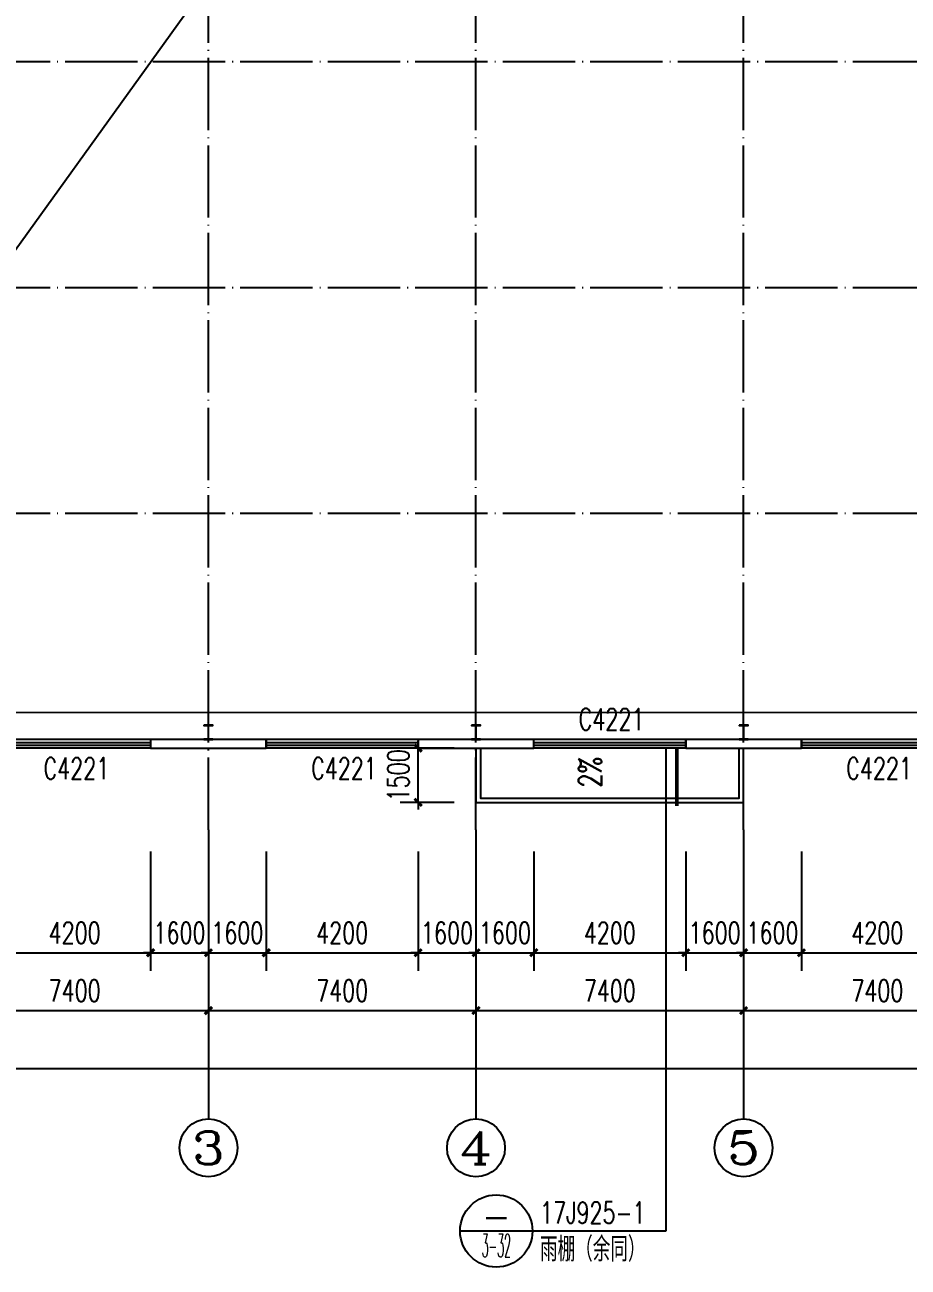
# Model space of a CAD drawing. Extents: x 13898408 to 14113608, y -853943 to -68012.
# Drawn here: x 13926331 to 13950759, y -428043 to -393668 of the extents above; entities that cross this region are included whole.
import ezdxf
from ezdxf.enums import TextEntityAlignment as Align

# ---------------------------------------------------------------- set-up
doc = ezdxf.new("R2010")
doc.units = 0
doc.header["$LTSCALE"] = 1000
doc.header["$MEASUREMENT"] = 0
doc.linetypes.add('DASH', pattern=[0.35, 0.25, -0.1])
doc.linetypes.add('DOTE', pattern=[2.42, 2, -0.2, 0.02, -0.2])
for name, color, linetype in [('AXIS', 3, 'Continuous'), ('AXIS_TEXT', 7, 'Continuous'), ('COLUMN', 2, 'Continuous'), ('DIM_IDEN', 3, 'Continuous'), ('DIM_SYMB', 3, 'Continuous'), ('DOTE', 1, 'DOTE'), ('PUB_DIM', 3, 'Continuous'), ('PUB_TEXT', 7, 'Continuous'), ('WALL-PARAPET', 6, 'Continuous'), ('WINDOW', 4, 'Continuous'), ('WINDOW_TEXT', 7, 'Continuous')]:
    doc.layers.add(name, color=color, linetype=linetype)
doc.styles.add('_TCH_AXIS', font='COMPLEX', dxfattribs={"bigfont": 'GBCBIG'})
doc.styles.add('_TCH_DIM', font='SIMPLEX', dxfattribs={"bigfont": 'GBCBIG'})
doc.styles.add('_TCH_DIM_T3', font='SIMPLEX', dxfattribs={"width": 0.705882, "bigfont": 'GBCBIG'})
doc.styles.add('_TCH_WINDOW', font='SIMPLEX', dxfattribs={"height": 3.5, "bigfont": 'GBCBIG'})
doc.styles.add('COMPLEX', font='COMPLEX')
doc.dimstyles.new('_TCH_ARCH&&200', dxfattribs={"dimtxt": 595, "dimasz": 200, "dimexe": 500, "dimexo": 600, "dimgap": 252.5, "dimtad": 1, "dimdec": 0, "dimzin": 0, "dimdsep": 46, "dimtxsty": '_TCH_DIM_T3', "dimblk": 'ARCHTICK', "dimcen": 0.09, "dimclrt": 7, "dimazin": 2, "dimtfac": 1, "dimtdec": 0, "dimtix": 1, "dimtmove": 2, "dimatfit": 3, "dimfxl": 0, "dimtolj": 1, "dimtzin": 0, "dimarcsym": 0})

# ---------------------------------------------------------------- blocks, each defined once
blk = doc.blocks.new('A$C797E1D2B')
at = {"layer": 'COLUMN'}
h = blk.add_hatch(color=256, dxfattribs=at)
h.paths.add_polyline_path([(125, 400), (250, 400), (250, 388), (130, 388), (130, 200), (125, 200)])
h.paths.add_polyline_path([(0, 400), (125, 400), (125, 200), (120, 200), (120, 388), (0, 388)])
h.paths.add_polyline_path([(0, 12), (120, 12), (120, 200), (125, 200), (125, 0), (0, 0)])
h.paths.add_polyline_path([(125, 200), (130, 200), (130, 12), (250, 12), (250, 0), (125, 0)])
blk.add_lwpolyline([(250, 0), (250, 12), (130, 12), (130, 388), (250, 388), (250, 400), (0, 400), (0, 388), (120, 388), (120, 12), (0, 12), (0, 0)], close=True, dxfattribs=at)
blk = doc.blocks.new('$TCHSYS$WIN2D')
for p, q in [((-0.5, 0.5), (0.5, 0.5)), ((-0.5, 0.5), (-0.5, -0.5)), ((0.5, 0.5), (0.5, -0.5)), ((0.5, 0.1667), (-0.5, 0.1667)), ((0.5, -0.1667), (-0.5, -0.1667)), ((-0.5, -0.5), (0.5, -0.5))]:
    blk.add_line(p, q)
blk = doc.blocks.new('_AXISO')
blk.add_circle((0, 0), 0.5)
at = {"layer": 'AXIS_TEXT', "style": 'COMPLEX', "width": 1.041667}
blk.add_attdef('A', text='', height=0.56, dxfattribs=at).set_placement((-0.25, -0.28), (0.25, -0.28), align=Align.FIT)
blk = doc.blocks.new('_ArchTick')
at = {"color": 0, "linetype": 'ByBlock', "const_width": 0.4}
blk.add_lwpolyline([(-0.5, -0.5), (0.5, 0.5)], dxfattribs=at)
blk = doc.blocks.new('*D176')
at = {"layer": 'AXIS', "color": 0, "lineweight": -2}
for p, q in [((13916368, -416543), (13916368, -423043)), ((14079648, -416543), (14079648, -423043)), ((13916368, -422543), (14079648, -422543))]:
    blk.add_line(p, q, dxfattribs=at)
at = {"layer": 'Defpoints', "color": 0}
for p in [(13916368, -415943), (14079648, -415943), (14079648, -422543)]:
    blk.add_point(p, dxfattribs=at)
at = {"layer": 'AXIS', "color": 0, "lineweight": -2, "xscale": 200, "yscale": 200, "zscale": 200, "rotation": 180}
blk.add_blockref('_ArchTick', (13916368, -422543), dxfattribs=at)
at = {"layer": 'AXIS', "color": 0, "lineweight": -2, "xscale": 200, "yscale": 200, "zscale": 200}
blk.add_blockref('_ArchTick', (14079648, -422543), dxfattribs=at)
at = {"layer": 'AXIS', "color": 7, "insert": (13998008, -421993), "char_height": 595, "attachment_point": 5, "style": '_TCH_DIM_T3'}
blk.add_mtext('\\A1;163280', dxfattribs=at)
blk = doc.blocks.new('*D179')
at = {"layer": 'AXIS', "color": 0, "lineweight": -2}
for p, q in [((13924008, -416543), (13924008, -421443)), ((13931408, -416543), (13931408, -421443)), ((13924008, -420943), (13931408, -420943))]:
    blk.add_line(p, q, dxfattribs=at)
at = {"layer": 'Defpoints', "color": 0}
for p in [(13924008, -415943), (13931408, -415943), (13931408, -420943)]:
    blk.add_point(p, dxfattribs=at)
at = {"layer": 'AXIS', "color": 0, "lineweight": -2, "xscale": 200, "yscale": 200, "zscale": 200, "rotation": 180}
blk.add_blockref('_ArchTick', (13924008, -420943), dxfattribs=at)
at = {"layer": 'AXIS', "color": 0, "lineweight": -2, "xscale": 200, "yscale": 200, "zscale": 200}
blk.add_blockref('_ArchTick', (13931408, -420943), dxfattribs=at)
at = {"layer": 'AXIS', "color": 7, "insert": (13927708, -420393), "char_height": 595, "attachment_point": 5, "style": '_TCH_DIM_T3'}
blk.add_mtext('\\A1;7400', dxfattribs=at)
blk = doc.blocks.new('*D180')
at = {"layer": 'AXIS', "color": 0, "lineweight": -2}
for p, q in [((13931408, -416543), (13931408, -421443)), ((13938808, -416543), (13938808, -421443)), ((13931408, -420943), (13938808, -420943))]:
    blk.add_line(p, q, dxfattribs=at)
at = {"layer": 'Defpoints', "color": 0}
for p in [(13931408, -415943), (13938808, -415943), (13938808, -420943)]:
    blk.add_point(p, dxfattribs=at)
at = {"layer": 'AXIS', "color": 0, "lineweight": -2, "xscale": 200, "yscale": 200, "zscale": 200, "rotation": 180}
blk.add_blockref('_ArchTick', (13931408, -420943), dxfattribs=at)
at = {"layer": 'AXIS', "color": 0, "lineweight": -2, "xscale": 200, "yscale": 200, "zscale": 200}
blk.add_blockref('_ArchTick', (13938808, -420943), dxfattribs=at)
at = {"layer": 'AXIS', "color": 7, "insert": (13935108, -420393), "char_height": 595, "attachment_point": 5, "style": '_TCH_DIM_T3'}
blk.add_mtext('\\A1;7400', dxfattribs=at)
blk = doc.blocks.new('*D181')
at = {"layer": 'AXIS', "color": 0, "lineweight": -2}
for p, q in [((13938808, -416543), (13938808, -421443)), ((13946208, -416543), (13946208, -421443)), ((13938808, -420943), (13946208, -420943))]:
    blk.add_line(p, q, dxfattribs=at)
at = {"layer": 'Defpoints', "color": 0}
for p in [(13938808, -415943), (13946208, -415943), (13946208, -420943)]:
    blk.add_point(p, dxfattribs=at)
at = {"layer": 'AXIS', "color": 0, "lineweight": -2, "xscale": 200, "yscale": 200, "zscale": 200, "rotation": 180}
blk.add_blockref('_ArchTick', (13938808, -420943), dxfattribs=at)
at = {"layer": 'AXIS', "color": 0, "lineweight": -2, "xscale": 200, "yscale": 200, "zscale": 200}
blk.add_blockref('_ArchTick', (13946208, -420943), dxfattribs=at)
at = {"layer": 'AXIS', "color": 7, "insert": (13942508, -420393), "char_height": 595, "attachment_point": 5, "style": '_TCH_DIM_T3'}
blk.add_mtext('\\A1;7400', dxfattribs=at)
blk = doc.blocks.new('*D182')
at = {"layer": 'AXIS', "color": 0, "lineweight": -2}
for p, q in [((13946208, -416543), (13946208, -421443)), ((13953608, -416543), (13953608, -421443)), ((13946208, -420943), (13953608, -420943))]:
    blk.add_line(p, q, dxfattribs=at)
at = {"layer": 'Defpoints', "color": 0}
for p in [(13946208, -415943), (13953608, -415943), (13953608, -420943)]:
    blk.add_point(p, dxfattribs=at)
at = {"layer": 'AXIS', "color": 0, "lineweight": -2, "xscale": 200, "yscale": 200, "zscale": 200, "rotation": 180}
blk.add_blockref('_ArchTick', (13946208, -420943), dxfattribs=at)
at = {"layer": 'AXIS', "color": 0, "lineweight": -2, "xscale": 200, "yscale": 200, "zscale": 200}
blk.add_blockref('_ArchTick', (13953608, -420943), dxfattribs=at)
at = {"layer": 'AXIS', "color": 7, "insert": (13949908, -420393), "char_height": 595, "attachment_point": 5, "style": '_TCH_DIM_T3'}
blk.add_mtext('\\A1;7400', dxfattribs=at)
blk = doc.blocks.new('*D338')
at = {"layer": 'Defpoints', "color": 0}
for p in [(13937208, -413683), (13938808, -413683), (13938808, -415183)]:
    blk.add_point(p, dxfattribs=at)
at = {"layer": 'PUB_DIM', "color": 0, "lineweight": -2}
for p, q in [((13937208, -413683), (13937208, -413483)), ((13938208, -413683), (13936708, -413683)), ((13937208, -415183), (13937208, -413683)), ((13938208, -415183), (13936708, -415183)), ((13937208, -415183), (13937208, -415383))]:
    blk.add_line(p, q, dxfattribs=at)
at = {"layer": 'PUB_DIM', "color": 0, "lineweight": -2, "xscale": 200, "yscale": 200, "zscale": 200}
for p, rotation in [((13937208, -413683), 270), ((13937208, -415183), 90)]:
    blk.add_blockref('_ArchTick', p, dxfattribs=dict(at, rotation=rotation))
at = {"layer": 'PUB_DIM', "color": 7, "insert": (13936658, -414433), "char_height": 595, "attachment_point": 5, "rotation": 90, "style": '_TCH_DIM_T3'}
blk.add_mtext('\\A1;1500', dxfattribs=at)
blk = doc.blocks.new('*D532')
at = {"layer": 'Defpoints', "color": 0}
for p in [(13925608, -415943), (13929808, -415943), (13929808, -419343)]:
    blk.add_point(p, dxfattribs=at)
at = {"layer": 'PUB_DIM', "color": 0, "lineweight": -2}
for p, q in [((13925608, -416543), (13925608, -419843)), ((13929808, -416543), (13929808, -419843)), ((13925608, -419343), (13929808, -419343))]:
    blk.add_line(p, q, dxfattribs=at)
at = {"layer": 'PUB_DIM', "color": 0, "lineweight": -2, "xscale": 200, "yscale": 200, "zscale": 200, "rotation": 180}
blk.add_blockref('_ArchTick', (13925608, -419343), dxfattribs=at)
at = {"layer": 'PUB_DIM', "color": 0, "lineweight": -2, "xscale": 200, "yscale": 200, "zscale": 200}
blk.add_blockref('_ArchTick', (13929808, -419343), dxfattribs=at)
at = {"layer": 'PUB_DIM', "color": 7, "insert": (13927708, -418793), "char_height": 595, "attachment_point": 5, "style": '_TCH_DIM_T3'}
blk.add_mtext('\\A1;4200', dxfattribs=at)
blk = doc.blocks.new('*D533')
at = {"layer": 'Defpoints', "color": 0}
for p in [(13929808, -415943), (13931408, -415943), (13931408, -419343)]:
    blk.add_point(p, dxfattribs=at)
at = {"layer": 'PUB_DIM', "color": 0, "lineweight": -2}
for p, q in [((13929808, -416543), (13929808, -419843)), ((13931408, -416543), (13931408, -419843)), ((13929808, -419343), (13929608, -419343)), ((13929808, -419343), (13931408, -419343)), ((13931408, -419343), (13931608, -419343))]:
    blk.add_line(p, q, dxfattribs=at)
at = {"layer": 'PUB_DIM', "color": 0, "lineweight": -2, "xscale": 200, "yscale": 200, "zscale": 200}
blk.add_blockref('_ArchTick', (13929808, -419343), dxfattribs=at)
at = {"layer": 'PUB_DIM', "color": 0, "lineweight": -2, "xscale": 200, "yscale": 200, "zscale": 200, "rotation": 180}
blk.add_blockref('_ArchTick', (13931408, -419343), dxfattribs=at)
at = {"layer": 'PUB_DIM', "color": 7, "insert": (13930608, -418793), "char_height": 595, "attachment_point": 5, "style": '_TCH_DIM_T3'}
blk.add_mtext('\\A1;1600', dxfattribs=at)
blk = doc.blocks.new('*D534')
at = {"layer": 'Defpoints', "color": 0}
for p in [(13931408, -415943), (13933008, -415943), (13933008, -419343)]:
    blk.add_point(p, dxfattribs=at)
at = {"layer": 'PUB_DIM', "color": 0, "lineweight": -2}
for p, q in [((13931408, -416543), (13931408, -419843)), ((13933008, -416543), (13933008, -419843)), ((13931408, -419343), (13931208, -419343)), ((13931408, -419343), (13933008, -419343)), ((13933008, -419343), (13933208, -419343))]:
    blk.add_line(p, q, dxfattribs=at)
at = {"layer": 'PUB_DIM', "color": 0, "lineweight": -2, "xscale": 200, "yscale": 200, "zscale": 200}
blk.add_blockref('_ArchTick', (13931408, -419343), dxfattribs=at)
at = {"layer": 'PUB_DIM', "color": 0, "lineweight": -2, "xscale": 200, "yscale": 200, "zscale": 200, "rotation": 180}
blk.add_blockref('_ArchTick', (13933008, -419343), dxfattribs=at)
at = {"layer": 'PUB_DIM', "color": 7, "insert": (13932208, -418793), "char_height": 595, "attachment_point": 5, "style": '_TCH_DIM_T3'}
blk.add_mtext('\\A1;1600', dxfattribs=at)
blk = doc.blocks.new('*D535')
at = {"layer": 'Defpoints', "color": 0}
for p in [(13933008, -415943), (13937208, -415943), (13937208, -419343)]:
    blk.add_point(p, dxfattribs=at)
at = {"layer": 'PUB_DIM', "color": 0, "lineweight": -2}
for p, q in [((13933008, -416543), (13933008, -419843)), ((13937208, -416543), (13937208, -419843)), ((13933008, -419343), (13937208, -419343))]:
    blk.add_line(p, q, dxfattribs=at)
at = {"layer": 'PUB_DIM', "color": 0, "lineweight": -2, "xscale": 200, "yscale": 200, "zscale": 200, "rotation": 180}
blk.add_blockref('_ArchTick', (13933008, -419343), dxfattribs=at)
at = {"layer": 'PUB_DIM', "color": 0, "lineweight": -2, "xscale": 200, "yscale": 200, "zscale": 200}
blk.add_blockref('_ArchTick', (13937208, -419343), dxfattribs=at)
at = {"layer": 'PUB_DIM', "color": 7, "insert": (13935108, -418793), "char_height": 595, "attachment_point": 5, "style": '_TCH_DIM_T3'}
blk.add_mtext('\\A1;4200', dxfattribs=at)
blk = doc.blocks.new('*D536')
at = {"layer": 'Defpoints', "color": 0}
for p in [(13937208, -415943), (13938808, -415943), (13938808, -419343)]:
    blk.add_point(p, dxfattribs=at)
at = {"layer": 'PUB_DIM', "color": 0, "lineweight": -2}
for p, q in [((13937208, -416543), (13937208, -419843)), ((13938808, -416543), (13938808, -419843)), ((13937208, -419343), (13937008, -419343)), ((13937208, -419343), (13938808, -419343)), ((13938808, -419343), (13939008, -419343))]:
    blk.add_line(p, q, dxfattribs=at)
at = {"layer": 'PUB_DIM', "color": 0, "lineweight": -2, "xscale": 200, "yscale": 200, "zscale": 200}
blk.add_blockref('_ArchTick', (13937208, -419343), dxfattribs=at)
at = {"layer": 'PUB_DIM', "color": 0, "lineweight": -2, "xscale": 200, "yscale": 200, "zscale": 200, "rotation": 180}
blk.add_blockref('_ArchTick', (13938808, -419343), dxfattribs=at)
at = {"layer": 'PUB_DIM', "color": 7, "insert": (13938008, -418793), "char_height": 595, "attachment_point": 5, "style": '_TCH_DIM_T3'}
blk.add_mtext('\\A1;1600', dxfattribs=at)
blk = doc.blocks.new('*D537')
at = {"layer": 'Defpoints', "color": 0}
for p in [(13938808, -415943), (13940408, -415943), (13940408, -419343)]:
    blk.add_point(p, dxfattribs=at)
at = {"layer": 'PUB_DIM', "color": 0, "lineweight": -2}
for p, q in [((13938808, -416543), (13938808, -419843)), ((13940408, -416543), (13940408, -419843)), ((13938808, -419343), (13938608, -419343)), ((13938808, -419343), (13940408, -419343)), ((13940408, -419343), (13940608, -419343))]:
    blk.add_line(p, q, dxfattribs=at)
at = {"layer": 'PUB_DIM', "color": 0, "lineweight": -2, "xscale": 200, "yscale": 200, "zscale": 200}
blk.add_blockref('_ArchTick', (13938808, -419343), dxfattribs=at)
at = {"layer": 'PUB_DIM', "color": 0, "lineweight": -2, "xscale": 200, "yscale": 200, "zscale": 200, "rotation": 180}
blk.add_blockref('_ArchTick', (13940408, -419343), dxfattribs=at)
at = {"layer": 'PUB_DIM', "color": 7, "insert": (13939608, -418793), "char_height": 595, "attachment_point": 5, "style": '_TCH_DIM_T3'}
blk.add_mtext('\\A1;1600', dxfattribs=at)
blk = doc.blocks.new('*D538')
at = {"layer": 'Defpoints', "color": 0}
for p in [(13940408, -415943), (13944608, -415943), (13944608, -419343)]:
    blk.add_point(p, dxfattribs=at)
at = {"layer": 'PUB_DIM', "color": 0, "lineweight": -2}
for p, q in [((13940408, -416543), (13940408, -419843)), ((13944608, -416543), (13944608, -419843)), ((13940408, -419343), (13944608, -419343))]:
    blk.add_line(p, q, dxfattribs=at)
at = {"layer": 'PUB_DIM', "color": 0, "lineweight": -2, "xscale": 200, "yscale": 200, "zscale": 200, "rotation": 180}
blk.add_blockref('_ArchTick', (13940408, -419343), dxfattribs=at)
at = {"layer": 'PUB_DIM', "color": 0, "lineweight": -2, "xscale": 200, "yscale": 200, "zscale": 200}
blk.add_blockref('_ArchTick', (13944608, -419343), dxfattribs=at)
at = {"layer": 'PUB_DIM', "color": 7, "insert": (13942508, -418793), "char_height": 595, "attachment_point": 5, "style": '_TCH_DIM_T3'}
blk.add_mtext('\\A1;4200', dxfattribs=at)
blk = doc.blocks.new('*D539')
at = {"layer": 'Defpoints', "color": 0}
for p in [(13944608, -415943), (13946208, -415943), (13946208, -419343)]:
    blk.add_point(p, dxfattribs=at)
at = {"layer": 'PUB_DIM', "color": 0, "lineweight": -2}
for p, q in [((13944608, -416543), (13944608, -419843)), ((13946208, -416543), (13946208, -419843)), ((13944608, -419343), (13944408, -419343)), ((13944608, -419343), (13946208, -419343)), ((13946208, -419343), (13946408, -419343))]:
    blk.add_line(p, q, dxfattribs=at)
at = {"layer": 'PUB_DIM', "color": 0, "lineweight": -2, "xscale": 200, "yscale": 200, "zscale": 200}
blk.add_blockref('_ArchTick', (13944608, -419343), dxfattribs=at)
at = {"layer": 'PUB_DIM', "color": 0, "lineweight": -2, "xscale": 200, "yscale": 200, "zscale": 200, "rotation": 180}
blk.add_blockref('_ArchTick', (13946208, -419343), dxfattribs=at)
at = {"layer": 'PUB_DIM', "color": 7, "insert": (13945408, -418793), "char_height": 595, "attachment_point": 5, "style": '_TCH_DIM_T3'}
blk.add_mtext('\\A1;1600', dxfattribs=at)
blk = doc.blocks.new('*D540')
at = {"layer": 'Defpoints', "color": 0}
for p in [(13946208, -415943), (13947808, -415943), (13947808, -419343)]:
    blk.add_point(p, dxfattribs=at)
at = {"layer": 'PUB_DIM', "color": 0, "lineweight": -2}
for p, q in [((13946208, -416543), (13946208, -419843)), ((13947808, -416543), (13947808, -419843)), ((13946208, -419343), (13946008, -419343)), ((13946208, -419343), (13947808, -419343)), ((13947808, -419343), (13948008, -419343))]:
    blk.add_line(p, q, dxfattribs=at)
at = {"layer": 'PUB_DIM', "color": 0, "lineweight": -2, "xscale": 200, "yscale": 200, "zscale": 200}
blk.add_blockref('_ArchTick', (13946208, -419343), dxfattribs=at)
at = {"layer": 'PUB_DIM', "color": 0, "lineweight": -2, "xscale": 200, "yscale": 200, "zscale": 200, "rotation": 180}
blk.add_blockref('_ArchTick', (13947808, -419343), dxfattribs=at)
at = {"layer": 'PUB_DIM', "color": 7, "insert": (13947008, -418793), "char_height": 595, "attachment_point": 5, "style": '_TCH_DIM_T3'}
blk.add_mtext('\\A1;1600', dxfattribs=at)
blk = doc.blocks.new('*D541')
at = {"layer": 'Defpoints', "color": 0}
for p in [(13947808, -415943), (13952008, -415943), (13952008, -419343)]:
    blk.add_point(p, dxfattribs=at)
at = {"layer": 'PUB_DIM', "color": 0, "lineweight": -2}
for p, q in [((13947808, -416543), (13947808, -419843)), ((13952008, -416543), (13952008, -419843)), ((13947808, -419343), (13952008, -419343))]:
    blk.add_line(p, q, dxfattribs=at)
at = {"layer": 'PUB_DIM', "color": 0, "lineweight": -2, "xscale": 200, "yscale": 200, "zscale": 200, "rotation": 180}
blk.add_blockref('_ArchTick', (13947808, -419343), dxfattribs=at)
at = {"layer": 'PUB_DIM', "color": 0, "lineweight": -2, "xscale": 200, "yscale": 200, "zscale": 200}
blk.add_blockref('_ArchTick', (13952008, -419343), dxfattribs=at)
at = {"layer": 'PUB_DIM', "color": 7, "insert": (13949908, -418793), "char_height": 595, "attachment_point": 5, "style": '_TCH_DIM_T3'}
blk.add_mtext('\\A1;4200', dxfattribs=at)

msp = doc.modelspace()

# ---------------------------------------------------------------- linework, layer by layer
at = {"ltscale": 0.5}
for points in [[(14079158, -363443.1), (13938808, -382193.1), (13916608, -413043.1)], [(13938808, -413683.1), (13938808, -415183.1), (13946208, -415183.1), (13946208, -413683.1)], [(13938928, -413683.1), (13938928, -415063.1), (13946088, -415063.1), (13946088, -413683.1)]]:
    msp.add_lwpolyline(points, dxfattribs=at)
at = {"linetype": 'DASH', "ltscale": 2, "const_width": 50}
msp.add_lwpolyline([(14079408, -412693.1), (13916608, -412693.1)], dxfattribs=at)
at = {"layer": 'AXIS'}
for p, q in [((13931408, -415943.1), (13931408, -423943.1)), ((13938808, -415943.1), (13938808, -423943.1)), ((13946208, -415943.1), (13946208, -423943.1))]:
    msp.add_line(p, q, dxfattribs=at)
at = {"layer": 'DIM_IDEN'}
for p, q in [((13944058.5, -413683.1), (13944058.5, -427043.1)), ((13940369, -427043.1), (13938369, -427043.1)), ((13944058.5, -427043.1), (13940369, -427043.1))]:
    msp.add_line(p, q, dxfattribs=at)
at = {"layer": 'DIM_IDEN', "const_width": 100}
msp.add_lwpolyline([(13944358.5, -413683.1), (13944358.5, -415283.1)], dxfattribs=at)
at = {"layer": 'DIM_IDEN'}
msp.add_circle((13939369, -427043.1), 1000, dxfattribs=at)
at = {"layer": 'DIM_SYMB'}
msp.add_lwpolyline([(13942508, -413813.1, 0, 0, 0), (13942508, -414463.1, 120, 0, 0), (13942508, -414913.1, 0, 0, 0)], format="xyseb", dxfattribs=at)
at = {"layer": 'DOTE'}
for p, q in [((13931408, -415943.1), (13931408, -360943.1)), ((13938808, -415943.1), (13938808, -360943.1)), ((13946208, -415943.1), (13946208, -360943.1)), ((14081908, -394693.1), (13914108, -394693.1)), ((14081908, -400943.1), (13914108, -400943.1)), ((14081908, -407193.1), (13914108, -407193.1)), ((14081908, -413443.1), (13914108, -413443.1))]:
    msp.add_line(p, q, dxfattribs=at)
at = {"layer": 'WALL-PARAPET'}
for p, q in [((13933008, -413443.1), (13929808, -413443.1)), ((13929808, -413443.1), (13929808, -413683.1)), ((13933008, -413683.1), (13933008, -413443.1)), ((13940408, -413443.1), (13937208, -413443.1)), ((13937208, -413443.1), (13937208, -413683.1)), ((13940408, -413683.1), (13940408, -413443.1)), ((13947808, -413443.1), (13944608, -413443.1)), ((13944608, -413443.1), (13944608, -413683.1)), ((13947808, -413683.1), (13947808, -413443.1)), ((13929808, -413683.1), (13933008, -413683.1)), ((13937208, -413683.1), (13940408, -413683.1)), ((13944608, -413683.1), (13947808, -413683.1))]:
    msp.add_line(p, q, dxfattribs=at)

# ---------------------------------------------------------------- block references
at = {"rotation": 180}
for p in [(13931533, -413043.1), (13938933, -413043.1), (13946333, -413043.1)]:
    msp.add_blockref('A$C797E1D2B', p, dxfattribs=at)
at = {"layer": 'AXIS'}
ref = msp.add_blockref('_AXISO', (13931408, -424743.1), dxfattribs=dict(at, xscale=1600, yscale=1600, zscale=1600))
ref.add_attrib('A', '3', dxfattribs={"layer": 'AXIS_TEXT', "ltscale": 0.5, "height": 905.1, "style": '_TCH_AXIS', "width": 1.5}).set_placement((13930955.4, -425195.6), (13931860.5, -425195.6), align=Align.FIT)
ref = msp.add_blockref('_AXISO', (13938808, -424743.1), dxfattribs=dict(at, xscale=1600, yscale=1600, zscale=1600))
ref.add_attrib('A', '4', dxfattribs={"layer": 'AXIS_TEXT', "ltscale": 0.5, "height": 905.1, "style": '_TCH_AXIS', "width": 1.3125}).set_placement((13938355.4, -425195.6), (13939260.5, -425195.6), align=Align.FIT)
ref = msp.add_blockref('_AXISO', (13946208, -424743.1), dxfattribs=dict(at, xscale=1600, yscale=1600, zscale=1600))
ref.add_attrib('A', '5', dxfattribs={"layer": 'AXIS_TEXT', "ltscale": 0.5, "height": 905.1, "style": '_TCH_AXIS', "width": 1.5}).set_placement((13945755.4, -425195.6), (13946660.5, -425195.6), align=Align.FIT)
at = {"layer": 'WINDOW'}
ref = msp.add_blockref('$TCHSYS$WIN2D', (13942508, -413563.1), dxfattribs=dict(at, xscale=-4200, yscale=-240, zscale=-4200))
ref.add_attrib('A', 'C4221', (13941648, -413180.8), dxfattribs={"layer": 'WINDOW_TEXT', "ltscale": 0.5, "height": 595, "style": '_TCH_WINDOW', "width": 0.705882})
ref = msp.add_blockref('$TCHSYS$WIN2D', (13927708, -413563.1), dxfattribs=dict(at, xscale=-4200, yscale=240, zscale=-4200))
ref.add_attrib('A', 'C4221', (13926848, -414540.4), dxfattribs={"layer": 'WINDOW_TEXT', "ltscale": 0.5, "height": 595, "style": '_TCH_WINDOW', "width": 0.705882})
ref = msp.add_blockref('$TCHSYS$WIN2D', (13935108, -413563.1), dxfattribs=dict(at, xscale=-4200, yscale=240, zscale=-4200))
ref.add_attrib('A', 'C4221', (13934248, -414540.4), dxfattribs={"layer": 'WINDOW_TEXT', "ltscale": 0.5, "height": 595, "style": '_TCH_WINDOW', "width": 0.705882})
ref = msp.add_blockref('$TCHSYS$WIN2D', (13949908, -413563.1), dxfattribs=dict(at, xscale=-4200, yscale=240, zscale=-4200))
ref.add_attrib('A', 'C4221', (13949048, -414540.4), dxfattribs={"layer": 'WINDOW_TEXT', "ltscale": 0.5, "height": 595, "style": '_TCH_WINDOW', "width": 0.705882})

# ---------------------------------------------------------------- texts
at = {"layer": 'PUB_TEXT', "style": '_TCH_DIM', "width": 0.705882}
msp.add_text('2%%%', height=637.5, rotation=90, dxfattribs=at).set_placement((13942283, -414770.2))
msp.add_text('17J925-1', height=595, dxfattribs=at).set_placement((13940579, -426833.1))
at = {"layer": 'PUB_TEXT', "style": '_TCH_DIM'}
for s, height, width, p, p2 in [('-', 644, 1.458333, (13938966.5, -426962.6), (13939771.5, -426962.6)), ('3-32', 643.99, 0.328125, (13938966.5, -427767.6), (13939771.5, -427767.6))]:
    msp.add_text(s, height=height, dxfattribs=dict(at, width=width)).set_placement(p, p2, align=Align.FIT)
msp.add_text('雨棚（余同）', height=675.18, dxfattribs=at).set_placement((13940579, -427886.1))

# ---------------------------------------------------------------- dimensions: what is measured, and where the dimension line sits
at = {"layer": 'AXIS'}
for p1, p2, distance, text, picture, middle in [((13916368, -415943.1), (14079648, -415943.1), -6600, '163280', '*D176', (13998008, -421993.1)), ((13924008, -415943.1), (13931408, -415943.1), -5000, '7400', '*D179', (13927708, -420393.1)), ((13931408, -415943.1), (13938808, -415943.1), -5000, '7400', '*D180', (13935108, -420393.1)), ((13938808, -415943.1), (13946208, -415943.1), -5000, '7400', '*D181', (13942508, -420393.1)), ((13946208, -415943.1), (13953608, -415943.1), -5000, '7400', '*D182', (13949908, -420393.1))]:
    dim = msp.add_aligned_dim(p1=p1, p2=p2, distance=distance, text=text, dimstyle='_TCH_ARCH&&200', dxfattribs=at)
    dim.commit()
    dim.dimension.update_dxf_attribs({"geometry": picture, "text_midpoint": middle})
at = {"layer": 'PUB_DIM'}
for p1, p2, distance, text, picture, middle in [((13938808, -415183.1), (13938808, -413683.1), 1600, '1500', '*D338', (13936658, -414433.1)), ((13925608, -415943.1), (13929808, -415943.1), -3400, '4200', '*D532', (13927708, -418793.1)), ((13929808, -415943.1), (13931408, -415943.1), -3400, '1600', '*D533', (13930608, -418793.1)), ((13931408, -415943.1), (13933008, -415943.1), -3400, '1600', '*D534', (13932208, -418793.1)), ((13933008, -415943.1), (13937208, -415943.1), -3400, '4200', '*D535', (13935108, -418793.1)), ((13937208, -415943.1), (13938808, -415943.1), -3400, '1600', '*D536', (13938008, -418793.1)), ((13938808, -415943.1), (13940408, -415943.1), -3400, '1600', '*D537', (13939608, -418793.1)), ((13940408, -415943.1), (13944608, -415943.1), -3400, '4200', '*D538', (13942508, -418793.1)), ((13944608, -415943.1), (13946208, -415943.1), -3400, '1600', '*D539', (13945408, -418793.1)), ((13946208, -415943.1), (13947808, -415943.1), -3400, '1600', '*D540', (13947008, -418793.1)), ((13947808, -415943.1), (13952008, -415943.1), -3400, '4200', '*D541', (13949908, -418793.1))]:
    dim = msp.add_aligned_dim(p1=p1, p2=p2, distance=distance, text=text, dimstyle='_TCH_ARCH&&200', dxfattribs=at)
    dim.commit()
    dim.dimension.update_dxf_attribs({"geometry": picture, "text_midpoint": middle})

doc.saveas('drawing.dxf')
